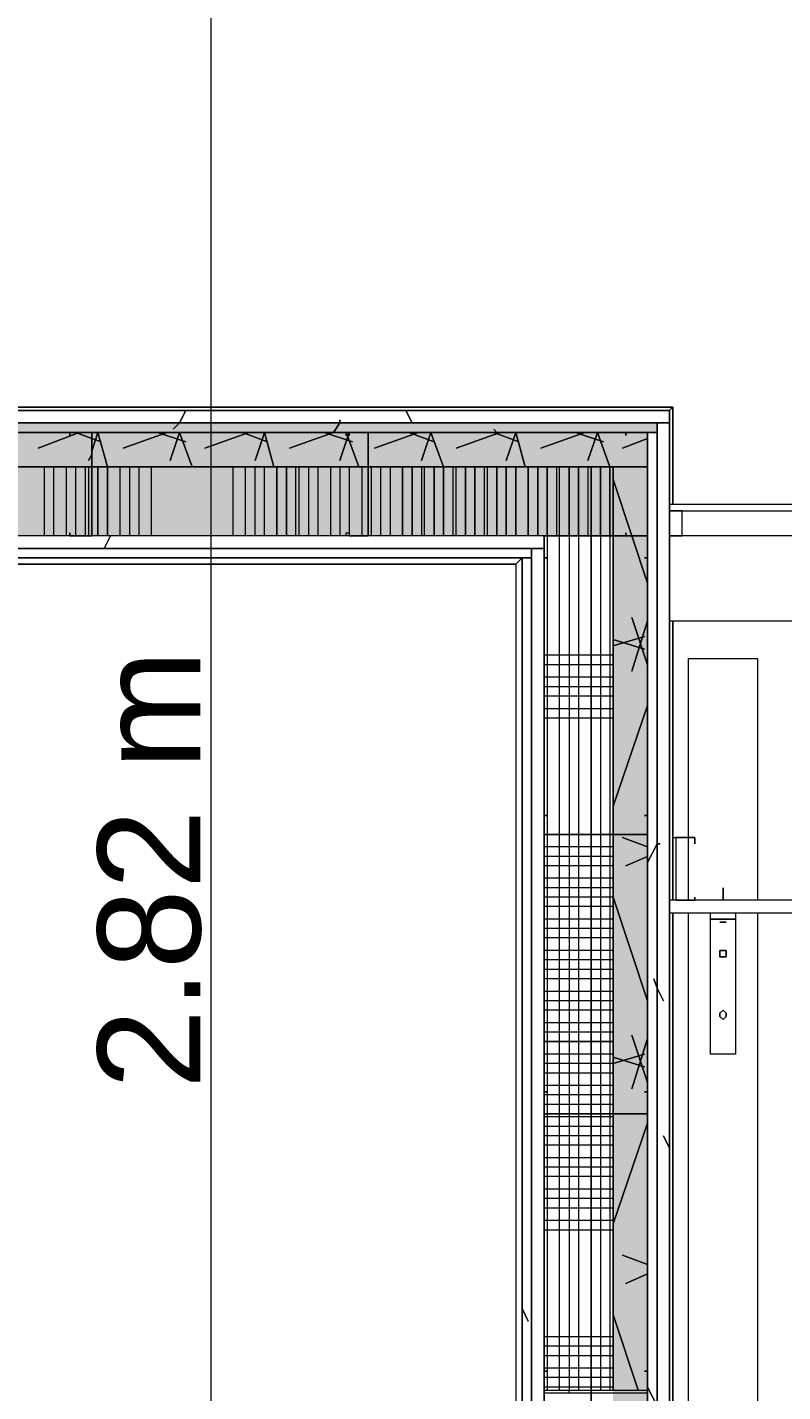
# Model space of a CAD drawing. Header units: metres. Extents: x -2 to 237, y -8 to 52.
# Drawn here: x 56.557 to 57.659, y 43.067 to 45.058 of the extents above; entities that cross this region are included whole.
import ezdxf

# ---------------------------------------------------------------- set-up
doc = ezdxf.new("R2010")
doc.units = ezdxf.units.M
doc.layers.add('HVAC - Ductos', color=5, linetype='Continuous', lineweight=0)
doc.layers.add('PDF_Text', color=7, linetype='Continuous', lineweight=0)
doc.layers.add('PDF_Geometry', color=7, linetype='Continuous', lineweight=0, true_color=0xaaaaaa)
doc.layers.add('PDF_Solid Fills', color=7, linetype='Continuous', lineweight=0, true_color=0xffffff)
doc.styles.add('PDF Helvetica', font='')
doc.styles.get('PDF Helvetica').set_extended_font_data('Helvetica')

msp = doc.modelspace()

# ---------------------------------------------------------------- hatches: boundary and pattern name
at = {"layer": 'PDF_Solid Fills', "lineweight": 0, "transparency": 33554559}
h = msp.add_hatch(color=256, dxfattribs=at)
h.paths.add_polyline_path([(54.6124, 44.4761), (54.5482, 44.4807), (54.4016, 44.4807), (54.4016, 44.467), (54.6124, 44.467)])
h.paths.add_polyline_path([(54.617, 44.4807), (54.617, 44.467), (57.4759, 44.467), (57.4759, 44.4807)])
h = msp.add_hatch(color=256, dxfattribs=at)
h.paths.add_polyline_path([(54.6124, 44.4761), (54.5482, 44.4807), (54.4016, 44.4807), (54.4016, 44.467), (54.6124, 44.467)])
h.paths.add_polyline_path([(54.617, 44.4807), (54.617, 44.467), (57.4759, 44.467), (57.4759, 44.4807)])
h = msp.add_hatch(color=256, dxfattribs=at)
h.paths.add_polyline_path([(54.6078, 44.4166), (54.6124, 44.467), (54.42, 44.467), (54.42, 44.4166), (54.5986, 44.4166), (54.5986, 44.4441), (54.5345, 44.4486), (54.6078, 44.4486)])
h.paths.add_polyline_path([(57.4621, 44.4166), (57.4621, 44.467), (54.617, 44.467), (54.617, 44.4166), (55.7853, 44.4212), (55.7899, 44.4303), (55.8586, 44.4303), (55.7945, 44.4257), (55.7945, 44.4166)])
h = msp.add_hatch(color=256, dxfattribs=at)
h.paths.add_polyline_path([(54.6078, 44.4166), (54.6124, 44.467), (54.42, 44.467), (54.42, 44.4166), (54.5986, 44.4166), (54.5986, 44.4441), (54.5345, 44.4486), (54.6078, 44.4486)])
h.paths.add_polyline_path([(57.4621, 44.4166), (57.4621, 44.467), (54.617, 44.467), (54.617, 44.4166), (55.7853, 44.4212), (55.7899, 44.4303), (55.8586, 44.4303), (55.7945, 44.4257), (55.7945, 44.4166)])
for points in [[(54.6078, 44.4166), (54.6078, 44.3799), (54.5986, 44.3799), (54.5986, 44.4166), (54.4703, 44.4166), (54.4703, 44.3158), (57.4117, 44.3158), (57.4117, 44.4166), (55.7945, 44.4166), (55.7899, 44.3616), (55.7899, 44.4166), (54.617, 44.4166), (54.6124, 44.412), (54.6124, 44.4166)], [(54.6078, 44.4166), (54.6078, 44.3799), (54.5986, 44.3799), (54.5986, 44.4166), (54.4703, 44.4166), (54.4703, 44.3158), (57.4117, 44.3158), (57.4117, 44.4166), (55.7945, 44.4166), (55.7899, 44.3616), (55.7899, 44.4166), (54.617, 44.4166), (54.6124, 44.412), (54.6124, 44.4166)], [(57.4301, 40.5176), (57.4621, 40.5176), (57.4621, 44.4166), (57.4117, 44.4166), (57.4117, 40.3618), (57.4621, 40.3618), (57.4621, 40.513)], [(57.4301, 40.5176), (57.4621, 40.5176), (57.4621, 44.4166), (57.4117, 44.4166), (57.4117, 40.3664), (57.4621, 40.3664), (57.4621, 40.513)]]:
    msp.add_hatch(color=256, dxfattribs=at).paths.add_polyline_path(points)

# ---------------------------------------------------------------- linework, layer by layer
at = {"layer": 'HVAC - Ductos', "lineweight": 0}
msp.add_lwpolyline([(56.8253, 42.1853), (56.8253, 45.2367), (56.8253, 46.2263)], dxfattribs=at)
at = {"layer": 'PDF_Geometry', "lineweight": 0}
for points in [[(57.4942, 44.3158), (57.5125, 44.3158), (57.5125, 44.3524), (57.4942, 44.3524), (58.6075, 44.3524), (58.6259, 44.3524), (58.6259, 44.3158), (58.6075, 44.3158), (58.6075, 44.3524), (58.6075, 44.3616), (57.4942, 44.3616), (57.4942, 44.499), (54.3879, 44.499), (54.8003, 44.499), (54.8003, 44.5036), (54.3787, 44.5036), (54.3787, 44.3616), (54.3787, 44.5036), (54.3879, 44.499), (54.3879, 44.4807)], [(55.8128, 44.499), (57.4942, 44.499), (57.4988, 44.5036), (55.8128, 44.5036), (55.8128, 44.499), (54.8003, 44.499), (54.3879, 44.499), (54.3787, 44.5036), (54.8003, 44.5036), (54.8003, 44.499)], [(57.4942, 44.499), (54.3879, 44.499), (57.4942, 44.499)], [(57.4942, 44.2837), (57.4942, 44.4807), (57.4942, 44.499), (55.8128, 44.499), (55.8128, 44.5036), (57.4988, 44.5036), (57.4988, 44.3616), (57.4988, 44.5036), (57.4942, 44.499), (57.4942, 44.3616)], [(57.4942, 40.3297), (57.4942, 44.499), (57.4942, 40.3297)], [(54.4016, 42.616), (54.3879, 42.616), (54.3879, 42.2861), (54.3879, 40.5497), (54.3879, 40.3481), (54.3879, 40.3343), (54.3879, 40.3297), (54.3879, 40.3343), (57.2789, 40.3343), (57.4759, 40.3343), (57.4942, 40.3343), (57.4942, 40.3297), (54.3879, 40.3297), (54.3879, 40.4214), (54.3879, 40.3297), (54.3787, 40.3251), (57.4988, 40.3251), (57.4942, 40.3297), (57.4942, 40.4214), (57.4942, 40.3297), (57.4942, 40.3343), (57.4942, 44.2837), (57.4942, 44.4807)], [(54.617, 44.467), (57.4759, 44.467), (57.4759, 44.4807), (54.4016, 44.4807), (54.4016, 44.467), (54.6124, 44.467)], [(57.4942, 44.4807), (57.4942, 44.4807)], [(55.7945, 44.4166), (56.2434, 44.4166), (56.6512, 44.4166), (57.0544, 44.4166), (57.4117, 44.4166), (57.4117, 44.3158), (54.4703, 44.3158), (54.4703, 44.4166), (54.5986, 44.4166), (54.42, 44.4166), (54.42, 44.467), (54.6124, 44.467), (54.42, 44.467), (54.42, 44.4166), (54.42, 44.2837), (54.42, 42.616), (54.42, 42.2861), (54.4703, 42.2861), (54.5712, 42.2861), (54.5712, 40.5176)], [(56.2434, 44.4166), (56.6512, 44.4166), (57.0544, 44.4166), (57.4621, 44.4166), (57.4621, 44.467), (54.617, 44.467), (57.4621, 44.467), (57.4621, 44.4166), (57.4621, 44.2837), (57.4621, 43.908), (57.4621, 44.4166), (57.4117, 44.4166), (57.4117, 44.3158), (57.4117, 43.8805), (57.4117, 43.4727), (57.4117, 43.0696), (57.4117, 43.4727), (57.4117, 43.8805), (57.4117, 44.2837), (57.4117, 44.3158), (57.4117, 44.4166), (57.0544, 44.4166), (56.6512, 44.4166), (56.2434, 44.4166)], [(56.6192, 44.4624), (56.6192, 44.4624)], [(57.4301, 44.4624), (57.4301, 44.4624)], [(57.4621, 40.5176), (57.4621, 40.3481), (57.4759, 40.3481), (57.4759, 44.467), (57.4621, 44.467), (57.4621, 43.908)], [(56.5825, 44.3158), (56.5825, 44.4166)], [(56.5962, 44.3158), (56.5962, 44.4166)], [(56.6146, 44.3158), (56.6146, 44.4166)], [(56.6283, 44.3158), (56.6283, 44.4166)], [(56.642, 44.3158), (56.642, 44.4166)], [(56.6466, 44.4166), (56.6466, 44.3158)], [(56.6924, 44.4166), (56.6924, 44.3158)], [(56.7062, 44.4166), (56.7062, 44.3158)], [(56.7199, 44.4166), (56.7199, 44.3158)], [(56.7382, 44.4166), (56.7382, 44.3158)], [(56.8574, 44.3158), (56.8574, 44.4166)], [(56.8757, 44.3158), (56.8757, 44.4166)], [(56.8895, 44.3158), (56.8895, 44.4166)], [(56.9032, 44.3158), (56.9032, 44.4166)], [(56.949, 44.3158), (56.949, 44.4166)], [(56.9536, 44.4166), (56.9536, 44.3158)], [(56.9673, 44.4166), (56.9673, 44.3158)], [(56.9811, 44.4166), (56.9811, 44.3158)], [(56.9994, 44.4166), (56.9994, 44.3158)], [(57.0131, 44.4166), (57.0131, 44.3158)], [(57.0269, 44.4166), (57.0269, 44.3158)], [(57.0452, 44.4166), (57.0452, 44.3158)], [(57.0589, 44.4166), (57.0589, 44.3158)], [(57.0727, 44.4166), (57.0727, 44.3158)], [(57.0865, 44.4166), (57.0865, 44.3158)], [(57.1323, 44.4166), (57.1323, 44.3158)], [(57.1368, 44.3158), (57.1368, 44.4166)], [(57.1781, 44.4166), (57.1781, 44.3158)], [(57.1827, 44.3158), (57.1827, 44.4166)], [(57.2102, 44.3158), (57.2102, 44.4166)], [(57.2239, 44.4166), (57.2239, 44.3158)], [(57.2285, 44.3158), (57.2285, 44.4166)], [(57.3155, 44.3158), (57.3155, 44.4166), (57.3155, 44.3158), (57.3155, 43.8805), (57.3155, 43.4727), (57.3155, 43.0696)], [(57.3293, 44.4166), (57.3293, 44.3158)], [(57.3338, 43.0696), (57.3338, 43.4727), (57.3338, 43.8805), (57.3338, 44.3158), (57.3338, 44.4166)], [(57.3476, 44.3158), (57.3476, 44.4166), (57.3476, 44.3158), (57.3476, 43.8805), (57.3476, 43.4727), (57.3476, 43.0696)], [(57.3614, 44.3158), (57.3614, 44.4166), (57.3614, 44.3158), (57.3614, 43.8805), (57.3614, 43.4727), (57.3614, 43.0696)], [(57.3751, 44.4166), (57.3751, 44.3158)], [(57.3934, 44.3158), (57.3934, 44.4166), (57.3934, 44.3158), (57.3934, 43.8805), (57.3934, 43.4727), (57.3934, 43.0696)], [(57.4072, 44.3158), (57.4072, 44.4166), (57.4072, 44.3158), (57.4072, 43.8805), (57.4072, 43.4727), (57.4072, 43.0696)], [(56.6192, 44.3204), (56.6192, 44.3204)], [(57.0544, 44.3158), (57.0544, 44.3158)], [(57.0544, 44.3158), (57.0544, 44.3158)], [(57.311, 44.3158), (57.311, 44.3158)], [(57.311, 44.3158), (57.311, 44.3158)], [(57.4117, 43.0696), (57.4117, 43.4727), (57.4117, 43.8805), (57.4117, 44.3158), (57.311, 44.3158), (57.311, 40.4122)], [(57.4301, 44.3204), (57.4301, 44.3204)], [(57.4621, 44.3158), (57.4621, 44.3158)], [(57.4621, 44.3158), (57.4621, 44.3158)], [(57.4621, 44.3158), (57.4621, 44.3158)], [(57.4621, 44.3158), (57.4621, 44.3158)], [(60.1333, 44.3158), (57.4942, 44.3158), (57.4942, 44.1921), (60.1333, 44.1921)], [(57.2789, 40.5497), (57.2789, 44.2837), (54.6032, 44.2837), (54.8003, 44.2837), (54.8003, 44.2746), (54.6078, 44.2746), (54.6032, 44.2837), (54.8003, 44.2837)], [(54.6032, 44.2837), (57.2789, 44.2837), (54.6032, 44.2837)], [(54.6078, 40.5542), (54.6078, 44.2746), (54.8003, 44.2746), (54.8003, 44.2837), (55.8128, 44.2837), (55.8128, 44.2746), (57.2697, 44.2746), (55.8128, 44.2746), (55.8128, 44.2837), (57.1094, 44.2837), (55.8128, 44.2837)], [(57.2789, 40.5451), (57.2789, 44.2837), (57.2697, 44.2746), (57.2697, 40.5542)], [(57.2789, 44.2837), (57.2789, 44.2837)], [(57.2789, 44.2837), (57.2789, 40.5451), (57.2789, 44.2837)], [(57.3155, 44.2837), (57.3155, 44.2837)], [(57.4575, 44.2837), (57.4575, 44.2837)], [(57.4117, 44.1417), (57.311, 44.1417)], [(57.5217, 43.7843), (57.5217, 43.876), (57.5217, 44.1371), (57.6225, 44.1371), (57.6225, 43.7843)], [(57.4117, 44.1279), (57.311, 44.1279)], [(57.4117, 44.1096), (57.311, 44.1096)], [(57.4117, 44.0959), (57.311, 44.0959)], [(57.4117, 44.0821), (57.311, 44.0821)], [(57.4117, 44.0638), (57.311, 44.0638)], [(57.4117, 44.0501), (57.311, 44.0501)], [(57.3155, 43.908), (57.3155, 43.908)], [(57.4575, 43.908), (57.4575, 43.908)], [(57.311, 43.8805), (57.311, 43.8805)], [(57.311, 43.8805), (57.311, 43.8805)], [(57.4621, 43.8805), (57.4621, 43.8805)], [(57.4621, 43.8805), (57.4621, 43.8805)], [(57.4621, 43.8805), (57.4621, 43.5048)], [(57.4117, 43.8622), (57.311, 43.8622)], [(57.5309, 43.8668), (57.5309, 43.8668)], [(57.4117, 43.8484), (57.311, 43.8484)], [(57.4117, 43.8347), (57.311, 43.8347)], [(57.4117, 43.8164), (57.311, 43.8164)], [(57.4117, 43.8026), (57.311, 43.8026)], [(57.5721, 43.7934), (57.5721, 43.8026), (57.5721, 43.7934)], [(57.4117, 43.7889), (57.311, 43.7889)], [(57.4117, 43.7752), (57.311, 43.7752)], [(60.1333, 43.7843), (57.4942, 43.7843), (57.4942, 43.766), (60.1333, 43.766)], [(57.5034, 43.7843), (57.5034, 43.7843)], [(57.5309, 43.7889), (57.5309, 43.7889)], [(57.5721, 43.7843), (57.5721, 43.7934), (57.5721, 43.7843)], [(57.5721, 43.7934), (57.5721, 43.7934)], [(57.4117, 43.7568), (57.311, 43.7568)], [(57.5217, 41.0674), (57.5217, 43.766)], [(57.5675, 43.7568), (57.5629, 43.7568)], [(57.5767, 43.7568), (57.5767, 43.7568)], [(57.6225, 43.766), (57.6225, 41.0674)], [(57.4117, 43.7431), (57.311, 43.7431)], [(57.4117, 43.7293), (57.311, 43.7293)], [(57.4117, 43.711), (57.311, 43.711)], [(57.4117, 43.6973), (57.311, 43.6973)], [(57.4117, 43.6835), (57.311, 43.6835)], [(57.4117, 43.6697), (57.311, 43.6697)], [(57.4117, 43.6514), (57.311, 43.6514)], [(57.4117, 43.6377), (57.311, 43.6377)], [(57.4117, 43.6239), (57.311, 43.6239)], [(57.4117, 43.6056), (57.311, 43.6056)], [(57.4117, 43.5919), (57.311, 43.5919)], [(57.4117, 43.5598), (57.311, 43.5598)], [(57.4117, 43.5461), (57.311, 43.5461)], [(57.4117, 43.5323), (57.311, 43.5323)], [(57.4117, 43.514), (57.311, 43.514)], [(57.4117, 43.5003), (57.311, 43.5003)], [(57.3155, 43.5048), (57.3155, 43.5048)], [(57.4575, 43.5048), (57.4575, 43.5048)], [(57.4117, 43.4865), (57.311, 43.4865)], [(57.311, 43.4727), (57.311, 43.4727)], [(57.311, 43.4727), (57.311, 43.4727)], [(57.4117, 43.4682), (57.311, 43.4682)], [(57.4621, 43.4727), (57.4621, 43.4727)], [(57.4621, 43.4727), (57.4621, 43.4727)], [(57.4621, 43.4727), (57.4621, 43.0971)], [(57.4117, 43.4544), (57.311, 43.4544)], [(57.4117, 43.4407), (57.311, 43.4407)], [(57.4117, 43.4269), (57.311, 43.4269)], [(57.4117, 43.4086), (57.311, 43.4086)], [(57.4117, 43.3948), (57.311, 43.3948)], [(57.4117, 43.3811), (57.311, 43.3811)], [(57.4117, 43.3628), (57.311, 43.3628)], [(57.4117, 43.349), (57.311, 43.349)], [(57.4117, 43.3353), (57.311, 43.3353)], [(57.4117, 43.317), (57.311, 43.317)], [(57.4117, 43.3032), (57.311, 43.3032)], [(57.4117, 43.1475), (57.311, 43.1475)], [(57.4117, 43.1337), (57.311, 43.1337)], [(57.4117, 43.1199), (57.311, 43.1199)], [(57.4117, 43.1017), (57.311, 43.1017)], [(57.4117, 43.0879), (57.311, 43.0879)], [(57.3155, 43.0971), (57.3155, 43.0971)], [(57.4575, 43.0971), (57.4575, 43.0971)], [(57.4117, 43.0741), (57.311, 43.0741)], [(57.311, 43.0696), (57.311, 43.0696)], [(57.4621, 43.0696), (57.4621, 43.0696)], [(57.4621, 43.0696), (57.4621, 42.6939)]]:
    msp.add_lwpolyline(points, dxfattribs=at)
for points in [[(54.3879, 40.5497), (54.3879, 40.3297), (57.2789, 40.3297), (57.4942, 40.3297), (57.4942, 44.2837), (57.4942, 44.499), (54.3879, 44.499), (54.3879, 44.2837), (54.3879, 42.616), (54.6032, 42.616), (54.6032, 44.2837), (57.2789, 44.2837), (57.2789, 40.5497), (54.6032, 40.5497), (54.6032, 42.2861), (54.3879, 42.2861)], [(57.4942, 44.4807), (57.4942, 44.499), (54.3879, 44.499), (54.3879, 44.4807)], [(54.4016, 42.616), (54.4016, 42.2861), (54.4016, 40.5497), (54.4016, 40.3618), (54.4016, 40.3481), (57.2789, 40.3481), (57.4621, 40.3481), (57.4759, 40.3481), (57.4759, 44.2837), (57.4759, 44.467), (57.4759, 44.4807), (54.4016, 44.4807), (54.4016, 44.467), (54.4016, 44.2837)], [(57.4759, 44.4807), (57.4759, 40.3343), (57.4942, 40.3343), (57.4942, 44.4807)], [(56.6192, 44.4624), (56.6192, 44.467)], [(56.6466, 44.467), (56.6512, 44.467), (56.6512, 44.4624), (56.6512, 44.3158), (56.6466, 44.3158), (56.6192, 44.3158), (56.6192, 44.3204), (56.6192, 44.3158), (56.6466, 44.3158), (56.6512, 44.3158), (56.6512, 44.4624), (56.6512, 44.467), (56.6466, 44.467), (56.6192, 44.467)], [(57.0544, 44.467), (57.0544, 44.4624), (57.0544, 44.3158), (57.0223, 44.3158), (57.0223, 44.3204), (57.0269, 44.3204), (57.0269, 44.3158), (57.0544, 44.3158), (57.0544, 44.4624), (57.0544, 44.467), (57.0269, 44.467), (57.0269, 44.4624), (57.0223, 44.4624), (57.0223, 44.467)], [(57.4301, 44.4624), (57.4301, 44.467)], [(57.4621, 44.467), (57.4621, 44.4624), (57.4621, 44.3158), (57.4301, 44.3158), (57.4301, 44.3204), (57.4301, 44.3158), (57.4621, 44.3158), (57.4621, 44.4624), (57.4621, 44.467), (57.4301, 44.467)], [(56.6604, 44.4166), (56.6604, 44.3158)], [(56.6741, 44.4166), (56.6741, 44.3158)], [(56.9215, 44.4166), (56.9215, 44.3158)], [(56.9353, 44.4166), (56.9353, 44.3158)], [(57.1048, 44.4166), (57.1048, 44.3158)], [(57.1185, 44.4166), (57.1185, 44.3158)], [(57.1506, 44.4166), (57.1506, 44.3158)], [(57.1644, 44.4166), (57.1644, 44.3158)], [(57.1964, 44.4166), (57.1964, 44.3158)], [(57.2102, 44.3158), (57.2102, 44.4166)], [(57.2422, 44.4166), (57.2422, 44.3158)], [(57.256, 44.4166), (57.256, 44.3158)], [(57.2697, 44.4166), (57.2697, 44.3158)], [(57.288, 44.4166), (57.288, 44.3158)], [(57.3018, 44.4166), (57.3018, 44.3158)], [(57.3797, 44.4166), (57.3797, 44.3158)], [(54.5712, 42.616), (54.5712, 42.2861), (54.5712, 40.5497), (54.5712, 40.5313), (54.5712, 40.5176), (57.2789, 40.5176), (57.2926, 40.5176), (57.311, 40.5176), (57.311, 44.2837), (57.311, 44.2974), (57.311, 44.3158), (54.5712, 44.3158), (54.5712, 44.2974), (54.5712, 44.2837)], [(57.311, 44.2974), (57.311, 44.3158), (54.5712, 44.3158), (54.5712, 44.2974)], [(57.311, 44.3158), (57.4621, 44.3158), (57.4621, 44.2837), (57.4575, 44.2837), (57.4621, 44.2837), (57.4621, 44.3158), (57.311, 44.3158), (57.311, 44.2837)], [(57.3797, 44.3158), (57.3797, 43.8805), (57.3797, 43.4727), (57.3797, 43.065), (57.3797, 42.6618), (57.3797, 42.254), (57.3797, 41.8509), (57.3797, 41.4431), (57.3797, 41.0399), (57.3797, 41.4431), (57.3797, 41.8509), (57.3797, 42.254), (57.3797, 42.6618), (57.3797, 43.065), (57.3797, 43.4727), (57.3797, 43.8805)], [(54.5849, 42.616), (54.5849, 42.2861), (54.5849, 40.5497), (54.5849, 40.5451), (54.5849, 40.5313), (57.2789, 40.5313), (57.2926, 40.5313), (57.2926, 44.2837), (57.2926, 44.2974), (54.5849, 44.2974), (54.5849, 44.2837)], [(57.2926, 44.2837), (57.2926, 44.2974), (54.5849, 44.2974), (54.5849, 44.2837)], [(57.311, 40.5176), (57.311, 44.2974), (57.2926, 44.2974), (57.2926, 40.5176)], [(57.2789, 40.5497), (57.2789, 44.2837), (57.2697, 44.2746), (57.2697, 40.5542), (54.6078, 40.5542), (57.2697, 40.5542)], [(57.2926, 40.5313), (57.2926, 44.2837), (57.2789, 44.2837), (57.2789, 40.5313)], [(57.3155, 44.2837), (57.311, 44.2837)], [(57.4988, 43.7843), (57.4988, 44.1921)], [(57.4621, 43.8805), (57.311, 43.8805), (57.311, 43.908), (57.3155, 43.908), (57.311, 43.908), (57.311, 43.8805), (57.4621, 43.8805), (57.4621, 43.908)], [(57.4575, 43.908), (57.4621, 43.908)], [(57.4621, 43.8805), (57.4621, 43.5048)], [(57.5034, 43.7843), (57.4988, 43.7843), (57.4988, 43.8714), (57.4988, 43.876), (57.5034, 43.876), (57.5309, 43.876), (57.5309, 43.8668), (57.5309, 43.876), (57.5034, 43.876), (57.5034, 43.8714), (57.5034, 43.7843), (57.5309, 43.7843)], [(57.5309, 43.7889), (57.5309, 43.7843)], [(57.4988, 41.0674), (57.4988, 43.766)], [(57.5538, 43.766), (57.5904, 43.766), (57.5904, 43.7568), (57.5904, 43.5598), (57.5538, 43.5598), (57.5538, 43.7568)], [(57.5538, 43.7568), (57.5904, 43.7568)], [(57.5721, 43.7568), (57.5767, 43.7568), (57.5721, 43.7568), (57.5675, 43.7568), (57.5629, 43.7568), (57.5675, 43.7568)], [(57.5721, 43.7522), (57.5767, 43.7522), (57.5721, 43.7522), (57.5675, 43.7522)], [(57.5721, 43.7018), (57.5767, 43.7018), (57.5767, 43.711), (57.5721, 43.711), (57.5675, 43.711), (57.5675, 43.7018)], [(57.5721, 43.711), (57.5767, 43.711), (57.5767, 43.7018), (57.5721, 43.7018), (57.5675, 43.7018), (57.5675, 43.711)], [(57.5721, 43.6102), (57.5767, 43.6148), (57.5767, 43.6194), (57.5721, 43.6239), (57.5675, 43.6194), (57.5675, 43.6148)], [(57.5721, 43.6239), (57.5767, 43.6194), (57.5767, 43.6148), (57.5721, 43.6102), (57.5675, 43.6148), (57.5675, 43.6194)], [(57.4942, 43.6102), (57.4942, 41.4843)], [(57.311, 43.5781), (57.4117, 43.5781)], [(57.4621, 43.4727), (57.311, 43.4727), (57.311, 43.5048), (57.3155, 43.5048), (57.311, 43.5048), (57.311, 43.4727), (57.4621, 43.4727), (57.4621, 43.5048)], [(57.4575, 43.5048), (57.4621, 43.5048)], [(57.4621, 43.4727), (57.4621, 43.0971)], [(57.4621, 43.0696), (57.4621, 43.065), (57.311, 43.065), (57.311, 43.0696), (57.311, 43.0971), (57.3155, 43.0971), (57.311, 43.0971), (57.311, 43.0696), (57.4621, 43.0696), (57.4621, 43.0971)], [(57.4575, 43.0971), (57.4621, 43.0971)], [(57.4621, 43.0696), (57.4621, 42.6939)]]:
    msp.add_lwpolyline(points, close=True, dxfattribs=at)
at = {"layer": 'PDF_Geometry', "color": 254, "lineweight": 0, "true_color": 0xeaeaea}
for points in [[(56.7703, 44.4716), (56.7795, 44.4807), (56.7886, 44.499), (56.7795, 44.4807)], [(57.1094, 44.499), (57.1185, 44.4807)], [(57.004, 44.467), (57.0131, 44.4807), (57.0131, 44.4852), (57.0131, 44.4807)], [(57.2376, 44.4716), (57.2422, 44.467)], [(56.6695, 44.2974), (56.6787, 44.3158)], [(57.4621, 43.8393), (57.4759, 43.8668), (57.4805, 43.8668), (57.4759, 43.8668)], [(57.4713, 43.6697), (57.4759, 43.656), (57.4851, 43.6377), (57.4759, 43.656)], [(57.4851, 43.4407), (57.4942, 43.4224)], [(57.2789, 43.1887), (57.288, 43.1704)], [(57.4621, 43.0741), (57.4759, 43.0467)]]:
    msp.add_lwpolyline(points, close=True, dxfattribs=at)
for points in [[(57.1185, 44.4807), (57.1185, 44.4807)], [(57.1185, 44.4807), (57.1185, 44.4807)], [(56.6695, 44.2974), (56.6695, 44.2974)], [(56.6695, 44.2974), (56.6695, 44.2974)], [(57.4621, 44.2608), (57.4621, 44.2608)], [(57.4621, 44.2608), (57.4621, 44.2608)], [(57.4621, 43.8576), (57.4621, 43.8576)], [(57.4621, 43.8576), (57.4621, 43.8576)], [(57.311, 43.5735), (57.311, 43.5735)], [(57.311, 43.5735), (57.311, 43.5735)], [(57.4621, 43.5507), (57.4621, 43.5507)], [(57.4621, 43.5507), (57.4621, 43.5507)], [(57.4621, 43.1429), (57.4621, 43.1429)], [(57.4621, 43.1429), (57.4621, 43.1429)]]:
    msp.add_lwpolyline(points, dxfattribs=at)
at = {"layer": 'PDF_Geometry', "color": 254, "lineweight": 0, "true_color": 0xdddddd}
for points in [[(56.6329, 44.467), (56.5733, 44.4441)], [(56.6283, 44.467), (56.6512, 44.4578), (56.6649, 44.4532), (56.6512, 44.4578)], [(56.6604, 44.467), (56.6741, 44.4166), (56.6604, 44.467), (56.6512, 44.4395)], [(56.7612, 44.467), (56.697, 44.4441)], [(56.7474, 44.467), (56.7886, 44.4532)], [(56.7795, 44.467), (56.7978, 44.4166), (56.7795, 44.467), (56.7658, 44.4257)], [(56.8803, 44.467), (56.8161, 44.4441)], [(56.8711, 44.467), (56.9078, 44.4532)], [(56.9032, 44.467), (56.9169, 44.4166), (56.9032, 44.467), (56.8895, 44.4257)], [(57.004, 44.467), (56.9398, 44.4441)], [(56.9903, 44.467), (57.0315, 44.4532)], [(57.0269, 44.467), (57.0131, 44.4257)], [(57.0223, 44.467), (57.0407, 44.4166)], [(57.1277, 44.467), (57.0635, 44.4441)], [(57.1139, 44.467), (57.1506, 44.4532)], [(57.146, 44.467), (57.1644, 44.4166), (57.146, 44.467), (57.1323, 44.4257)], [(57.2468, 44.467), (57.1827, 44.4441)], [(57.2376, 44.467), (57.2743, 44.4532)], [(57.2697, 44.467), (57.2834, 44.4166), (57.2697, 44.467), (57.256, 44.4257)], [(57.3705, 44.467), (57.3064, 44.4441)], [(57.3568, 44.467), (57.398, 44.4532)], [(57.3888, 44.467), (57.4072, 44.4166), (57.3888, 44.467), (57.3751, 44.4257)], [(57.4621, 44.4578), (57.4255, 44.4441)], [(56.6512, 44.4349), (56.6466, 44.4257)], [(57.4117, 44.3982), (57.4393, 44.3158), (57.4621, 44.247), (57.4393, 44.3158)], [(57.4393, 44.1967), (57.4621, 44.1279)], [(57.4621, 44.1921), (57.4393, 44.1187)], [(57.4575, 44.1692), (57.4117, 44.1554)], [(57.4117, 44.1646), (57.4575, 44.1508)], [(57.4621, 44.0683), (57.4117, 43.9218)], [(57.4255, 43.876), (57.4621, 43.8622)], [(57.4621, 43.8484), (57.4301, 43.8347)], [(57.4117, 43.7889), (57.4621, 43.6377)], [(57.4393, 43.5873), (57.4621, 43.5186)], [(57.4621, 43.5827), (57.4393, 43.5094)], [(57.4575, 43.5598), (57.4117, 43.5461)], [(57.4117, 43.5552), (57.4575, 43.5415)], [(57.4621, 43.459), (57.4117, 43.3124)], [(57.4255, 43.2666), (57.4621, 43.2528)], [(57.4621, 43.2391), (57.4301, 43.2254)], [(57.4117, 43.1795), (57.4484, 43.0696)]]:
    msp.add_lwpolyline(points, close=True, dxfattribs=at)
at = {"layer": 'PDF_Geometry', "color": 254, "lineweight": 0, "true_color": 0xd2d2d2}
for points in [[(57.0544, 44.4028), (57.0544, 44.4028)], [(56.6512, 44.3799), (56.6512, 44.3799)], [(57.4621, 44.3066), (57.4621, 44.3112)], [(57.3476, 43.065), (57.3476, 43.0696)]]:
    msp.add_lwpolyline(points, dxfattribs=at)

# ---------------------------------------------------------------- texts
at = {"layer": 'PDF_Text', "lineweight": 0, "insert": (56.7359, 43.5089), "char_height": 0.15002, "attachment_point": 4, "rotation": 90, "style": 'PDF Helvetica'}
msp.add_mtext('2.82 m', dxfattribs=at)

doc.saveas('drawing.dxf')
